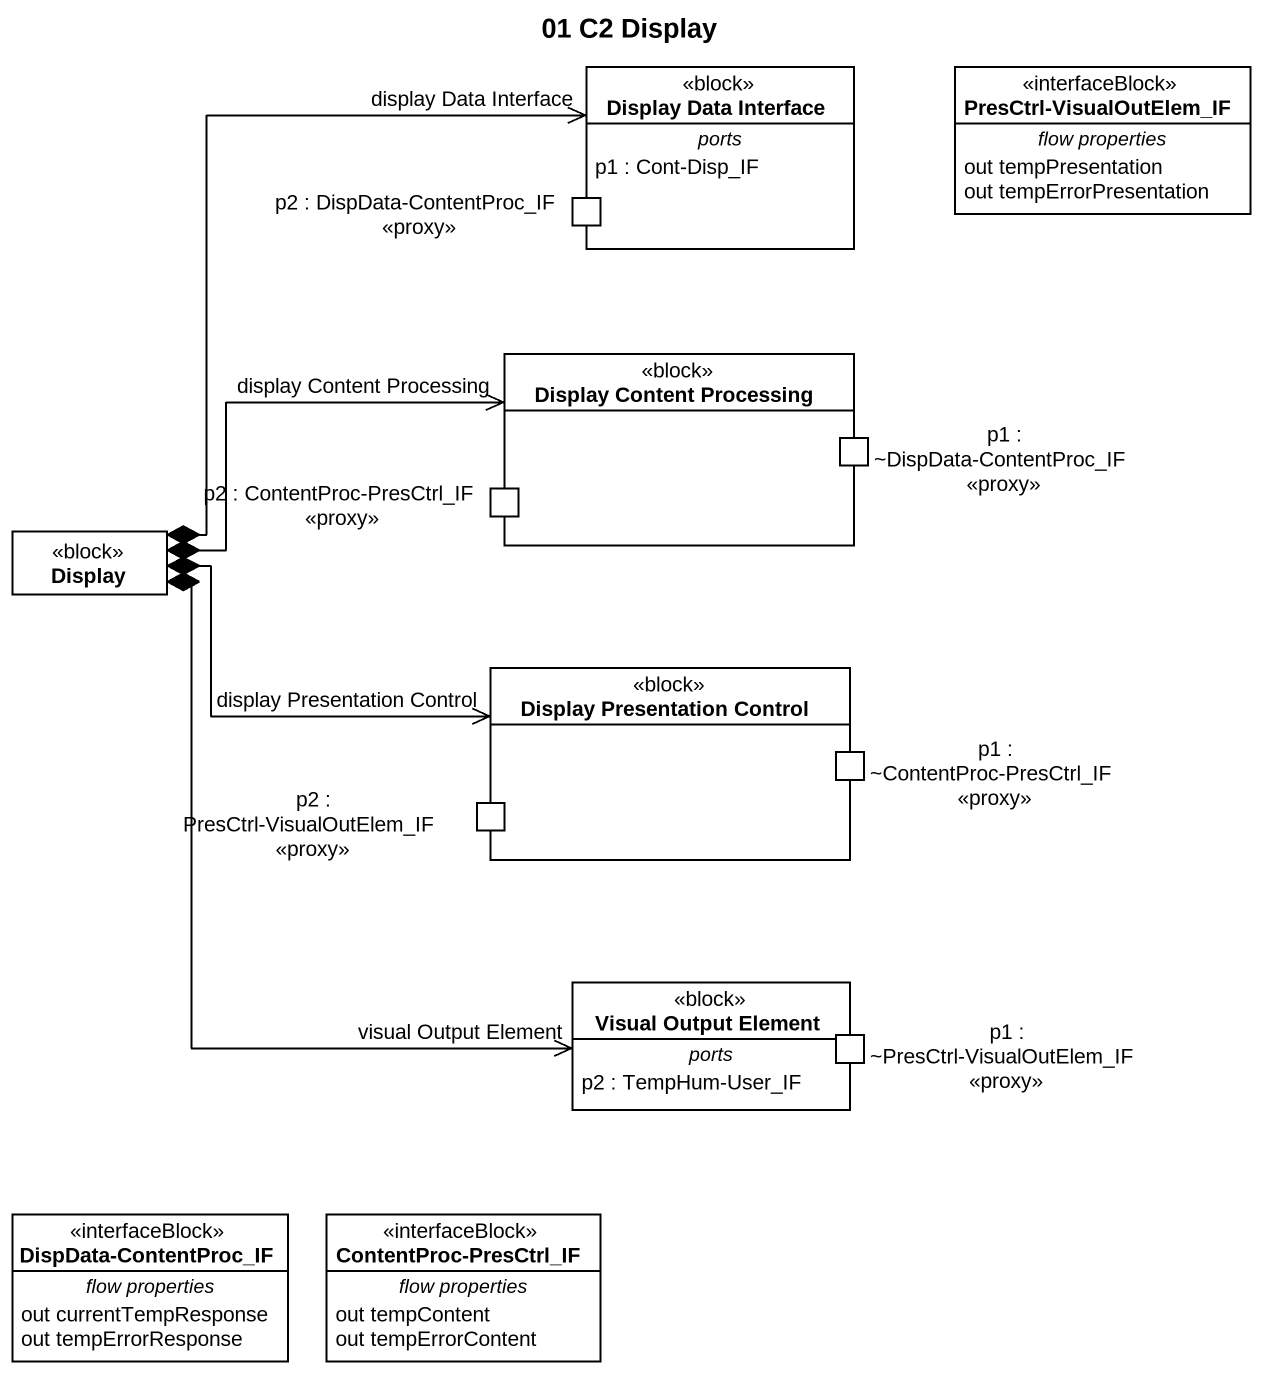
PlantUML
@startuml
title 01 C2 Display
allowmixing
hide circle
hide empty members
class "Display Data Interface" as Display_Data_Interface <<block>> {
  -- ports --
  p1 : Cont-Disp_IF
  -- ports --
  p2 : DispData-ContentProc_IF <<proxy>>
}
class "PresCtrl-VisualOutElem_IF" as PresCtrl_VisualOutElem_IF <<interfaceBlock>> {
  -- flow properties --
  out tempPresentation
  out tempErrorPresentation
}
rectangle "Display Content Processing" as Display_Content_Processing <<block>> {
  port "p1 : ~DispData-ContentProc_IF <<proxy>>" as p1_DispData_ContentProc_IF
  port "p2 : ContentProc-PresCtrl_IF <<proxy>>" as p2_ContentProc_PresCtrl_IF
}
class Display <<block>>
rectangle "Display Presentation Control" as Display_Presentation_Control <<block>> {
  port "p2 : PresCtrl-VisualOutElem_IF <<proxy>>" as p2_PresCtrl_VisualOutElem
  port "p1 : ~ContentProc-PresCtrl_IF <<proxy>>" as p1_ContentProc_PresCtrl_IF
}
class "Visual Output Element" as Visual_Output_Element <<block>> {
  -- ports --
  p2 : TempHum-User_IF
  -- ports --
  p1 : ~PresCtrl-VisualOutElem_IF <<proxy>>
}
class "DispData-ContentProc_IF" as DispData_ContentProc_IF <<interfaceBlock>> {
  -- flow properties --
  out currentTempResponse
  out tempErrorResponse
}
class "ContentProc-PresCtrl_IF" as ContentProc_PresCtrl_IF <<interfaceBlock>> {
  -- flow properties --
  out tempContent
  out tempErrorContent
}
Display *-up-> "display Data Interface" Display_Data_Interface
Display *-right-> "display Content Processing" Display_Content_Processing
Display *-right-> "display Presentation Control" Display_Presentation_Control
Display *--> "visual Output Element" Visual_Output_Element
@enduml
